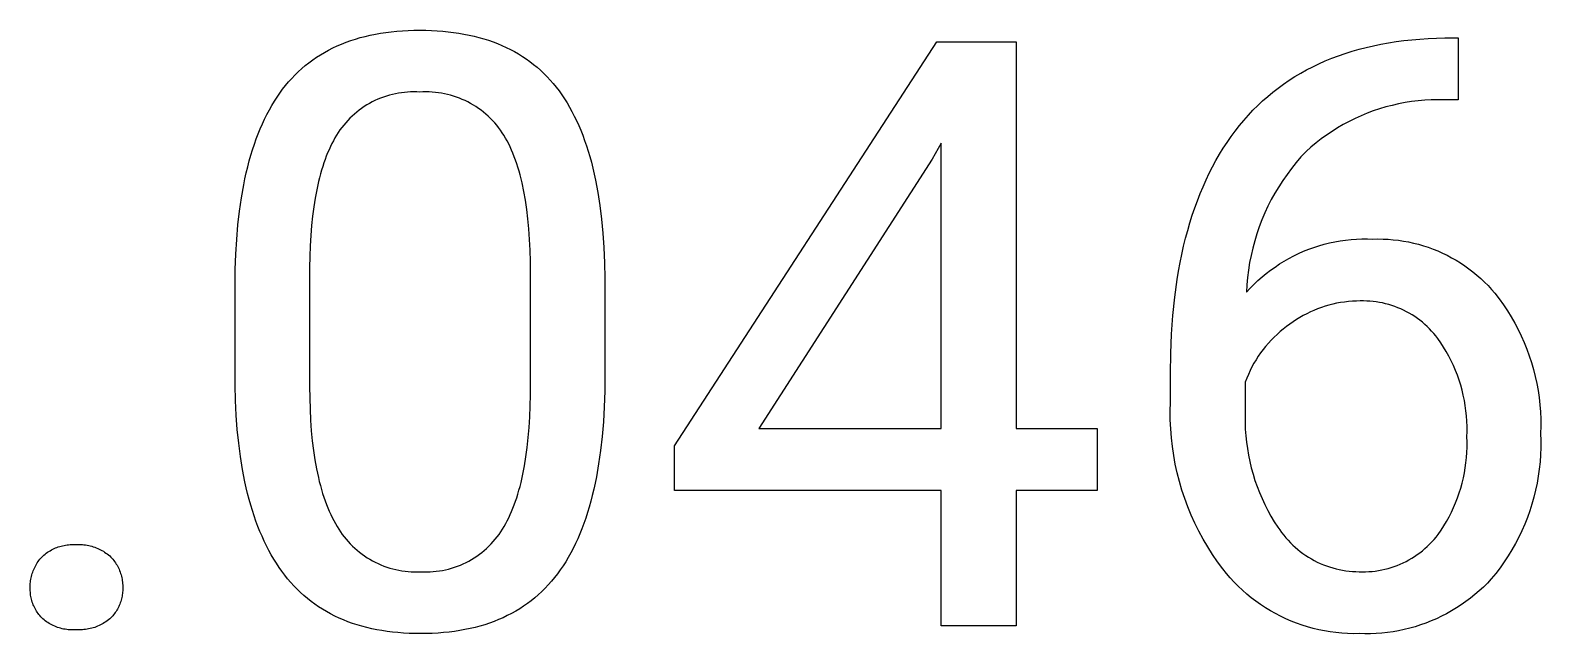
# Model space of a CAD drawing. Header units: millimetres. Extents: x 0 to 5466, y 0 to 3819.
# Drawn here: x 3992 to 4077.7, y 240.4 to 274.6 of the extents above; entities that cross this region are included whole.
import ezdxf

# ---------------------------------------------------------------- set-up
doc = ezdxf.new("R2010")
doc.units = ezdxf.units.MM
doc.header["$MEASUREMENT"] = 0
doc.layers.add('Domyślny', color=7, linetype='Continuous', true_color=0x000000)

msp = doc.modelspace()

# ---------------------------------------------------------------- linework, layer by layer
at = {"layer": 'Domyślny'}
for p, q in [((4010.191, 274.06), (4010.459, 274.147)), ((4010.459, 274.147), (4010.732, 274.228)), ((4010.732, 274.228), (4011.011, 274.301)), ((4011.011, 274.301), (4011.296, 274.367)), ((4011.296, 274.367), (4011.586, 274.426)), ((4011.586, 274.426), (4011.882, 274.478)), ((4011.882, 274.478), (4012.183, 274.524)), ((4012.183, 274.524), (4012.49, 274.562)), ((4012.49, 274.562), (4012.803, 274.593)), ((4012.803, 274.593), (4013.121, 274.618)), ((4013.121, 274.618), (4013.445, 274.635)), ((4013.445, 274.635), (4013.775, 274.646)), ((4013.775, 274.646), (4014.11, 274.649)), ((4014.11, 274.649), (4014.442, 274.646)), ((4014.442, 274.646), (4014.769, 274.636)), ((4014.769, 274.636), (4015.09, 274.619)), ((4015.09, 274.619), (4015.406, 274.595)), ((4015.406, 274.595), (4015.716, 274.565)), ((4015.716, 274.565), (4016.021, 274.528)), ((4016.021, 274.528), (4016.32, 274.484)), ((4016.32, 274.484), (4016.613, 274.434)), ((4016.613, 274.434), (4016.902, 274.377)), ((4016.902, 274.377), (4017.184, 274.313)), ((4017.184, 274.313), (4017.461, 274.242)), ((4017.461, 274.242), (4017.733, 274.165)), ((4017.733, 274.165), (4017.999, 274.081)), ((4017.999, 274.081), (4018.259, 273.99)), ((4069.901, 274.059), (4070.35, 274.108)), ((4070.35, 274.108), (4070.807, 274.148)), ((4070.807, 274.148), (4071.272, 274.178)), ((4071.272, 274.178), (4071.744, 274.199)), ((4071.744, 274.199), (4072.224, 274.21)), ((4072.224, 274.21), (4072.978, 274.21)), ((4072.978, 274.21), (4072.978, 270.701)), ((4008.251, 273.113), (4008.473, 273.256)), ((4008.473, 273.256), (4008.702, 273.391)), ((4008.702, 273.391), (4008.936, 273.52)), ((4008.936, 273.52), (4009.176, 273.642)), ((4009.176, 273.642), (4009.421, 273.757)), ((4009.421, 273.757), (4009.672, 273.865)), ((4009.672, 273.865), (4009.929, 273.966)), ((4009.929, 273.966), (4010.191, 274.06)), ((4018.259, 273.99), (4018.514, 273.893)), ((4018.514, 273.893), (4018.763, 273.789)), ((4018.763, 273.789), (4019.007, 273.678)), ((4019.007, 273.678), (4019.246, 273.56)), ((4019.246, 273.56), (4019.478, 273.436)), ((4019.478, 273.436), (4019.706, 273.304)), ((4019.706, 273.304), (4019.928, 273.167)), ((4028.545, 251.081), (4043.419, 273.991)), ((4043.419, 273.991), (4047.912, 273.991)), ((4047.912, 273.991), (4047.912, 252.058)), ((4066.19, 273.203), (4066.572, 273.335)), ((4066.572, 273.335), (4066.962, 273.458)), ((4066.962, 273.458), (4067.359, 273.572)), ((4067.359, 273.572), (4067.764, 273.676)), ((4067.764, 273.676), (4068.177, 273.771)), ((4068.177, 273.771), (4068.597, 273.857)), ((4068.597, 273.857), (4069.024, 273.934)), ((4069.024, 273.934), (4069.459, 274.001)), ((4069.459, 274.001), (4069.901, 274.059)), ((4007.22, 272.294), (4007.415, 272.472)), ((4007.415, 272.472), (4007.616, 272.642)), ((4007.616, 272.642), (4007.822, 272.806)), ((4007.822, 272.806), (4008.033, 272.963)), ((4008.033, 272.963), (4008.251, 273.113)), ((4019.928, 273.167), (4020.144, 273.022)), ((4020.144, 273.022), (4020.355, 272.871)), ((4020.355, 272.871), (4020.56, 272.713)), ((4020.56, 272.713), (4020.759, 272.548)), ((4020.759, 272.548), (4020.954, 272.377)), ((4020.954, 272.377), (4021.142, 272.198)), ((4064.051, 272.215), (4064.389, 272.403)), ((4064.389, 272.403), (4064.734, 272.581)), ((4064.734, 272.581), (4065.087, 272.751)), ((4065.087, 272.751), (4065.447, 272.911)), ((4065.447, 272.911), (4065.814, 273.062)), ((4065.814, 273.062), (4066.19, 273.203)), ((4006.331, 271.301), (4006.497, 271.514)), ((4006.497, 271.514), (4006.67, 271.719)), ((4006.67, 271.719), (4006.848, 271.918)), ((4006.848, 271.918), (4007.031, 272.109)), ((4007.031, 272.109), (4007.22, 272.294)), ((4021.142, 272.198), (4021.325, 272.013)), ((4021.325, 272.013), (4021.503, 271.822)), ((4021.503, 271.822), (4021.675, 271.623)), ((4021.675, 271.623), (4021.842, 271.418)), ((4062.775, 271.371), (4063.083, 271.596)), ((4063.083, 271.596), (4063.398, 271.811)), ((4063.398, 271.811), (4063.721, 272.018)), ((4063.721, 272.018), (4064.051, 272.215)), ((4005.863, 270.621), (4006.014, 270.855)), ((4006.014, 270.855), (4006.17, 271.082)), ((4006.17, 271.082), (4006.331, 271.301)), ((4011.564, 270.659), (4011.407, 270.581)), ((4011.723, 270.731), (4011.564, 270.659)), ((4011.884, 270.797), (4011.723, 270.731)), ((4012.048, 270.859), (4011.884, 270.797)), ((4012.213, 270.914), (4012.048, 270.859)), ((4012.381, 270.964), (4012.213, 270.914)), ((4012.55, 271.008), (4012.381, 270.964)), ((4012.72, 271.046), (4012.55, 271.008)), ((4012.892, 271.079), (4012.72, 271.046)), ((4013.065, 271.105), (4012.892, 271.079)), ((4013.238, 271.126), (4013.065, 271.105)), ((4013.412, 271.141), (4013.238, 271.126)), ((4013.586, 271.149), (4013.412, 271.141)), ((4013.761, 271.152), (4013.586, 271.149)), ((4013.936, 271.149), (4013.761, 271.152)), ((4014.11, 271.14), (4013.936, 271.149)), ((4014.286, 271.149), (4014.11, 271.14)), ((4014.462, 271.152), (4014.286, 271.149)), ((4014.638, 271.149), (4014.462, 271.152)), ((4014.814, 271.14), (4014.638, 271.149)), ((4014.989, 271.126), (4014.814, 271.14)), ((4015.164, 271.105), (4014.989, 271.126)), ((4015.338, 271.078), (4015.164, 271.105)), ((4015.511, 271.046), (4015.338, 271.078)), ((4015.683, 271.007), (4015.511, 271.046)), ((4015.853, 270.963), (4015.683, 271.007)), ((4016.022, 270.913), (4015.853, 270.963)), ((4016.189, 270.857), (4016.022, 270.913)), ((4016.354, 270.796), (4016.189, 270.857)), ((4016.517, 270.729), (4016.354, 270.796)), ((4016.677, 270.657), (4016.517, 270.729)), ((4016.835, 270.579), (4016.677, 270.657)), ((4021.842, 271.418), (4022.003, 271.207)), ((4022.003, 271.207), (4022.159, 270.988)), ((4022.159, 270.988), (4022.31, 270.762)), ((4022.31, 270.762), (4022.456, 270.528)), ((4061.896, 270.641), (4062.181, 270.893)), ((4062.181, 270.893), (4062.474, 271.137)), ((4062.474, 271.137), (4062.775, 271.371)), ((4071.083, 270.678), (4070.711, 270.645)), ((4071.456, 270.698), (4071.083, 270.678)), ((4071.83, 270.706), (4071.456, 270.698)), ((4072.203, 270.701), (4071.83, 270.706)), ((4072.978, 270.701), (4072.203, 270.701)), ((4005.309, 269.611), (4005.44, 269.874)), ((4005.44, 269.874), (4005.576, 270.131)), ((4005.576, 270.131), (4005.717, 270.379)), ((4005.717, 270.379), (4005.863, 270.621)), ((4010.398, 269.896), (4010.268, 269.779)), ((4010.532, 270.008), (4010.398, 269.896)), ((4010.669, 270.116), (4010.532, 270.008)), ((4010.81, 270.219), (4010.669, 270.116)), ((4010.955, 270.317), (4010.81, 270.219)), ((4011.103, 270.41), (4010.955, 270.317)), ((4011.253, 270.498), (4011.103, 270.41)), ((4011.407, 270.581), (4011.253, 270.498)), ((4016.99, 270.496), (4016.835, 270.579)), ((4017.143, 270.407), (4016.99, 270.496)), ((4017.292, 270.314), (4017.143, 270.407)), ((4017.438, 270.216), (4017.292, 270.314)), ((4017.58, 270.112), (4017.438, 270.216)), ((4017.719, 270.004), (4017.58, 270.112)), ((4017.854, 269.891), (4017.719, 270.004)), ((4017.985, 269.774), (4017.854, 269.891)), ((4022.456, 270.528), (4022.597, 270.288)), ((4022.597, 270.288), (4022.734, 270.04)), ((4022.734, 270.04), (4022.866, 269.784)), ((4060.828, 269.537), (4061.084, 269.827)), ((4061.084, 269.827), (4061.347, 270.107)), ((4061.347, 270.107), (4061.618, 270.378)), ((4061.618, 270.378), (4061.896, 270.641)), ((4067.472, 269.796), (4067.132, 269.642)), ((4067.817, 269.938), (4067.472, 269.796)), ((4068.167, 270.069), (4067.817, 269.938)), ((4068.521, 270.188), (4068.167, 270.069)), ((4068.879, 270.295), (4068.521, 270.188)), ((4069.241, 270.389), (4068.879, 270.295)), ((4069.605, 270.472), (4069.241, 270.389)), ((4069.972, 270.542), (4069.605, 270.472)), ((4070.341, 270.6), (4069.972, 270.542)), ((4070.711, 270.645), (4070.341, 270.6)), ((4004.945, 268.776), (4005.062, 269.062)), ((4005.062, 269.062), (4005.183, 269.34)), ((4005.183, 269.34), (4005.309, 269.611)), ((4009.58, 268.992), (4009.481, 268.847)), ((4009.683, 269.132), (4009.58, 268.992)), ((4009.791, 269.27), (4009.683, 269.132)), ((4009.904, 269.403), (4009.791, 269.27)), ((4010.021, 269.533), (4009.904, 269.403)), ((4010.142, 269.658), (4010.021, 269.533)), ((4010.268, 269.779), (4010.142, 269.658)), ((4018.113, 269.652), (4017.985, 269.774)), ((4018.236, 269.526), (4018.113, 269.652)), ((4018.354, 269.396), (4018.236, 269.526)), ((4018.468, 269.262), (4018.354, 269.396)), ((4018.578, 269.124), (4018.468, 269.262)), ((4018.683, 268.983), (4018.578, 269.124)), ((4018.782, 268.838), (4018.683, 268.983)), ((4022.866, 269.784), (4022.993, 269.522)), ((4022.993, 269.522), (4023.115, 269.252)), ((4023.115, 269.252), (4023.233, 268.975)), ((4023.233, 268.975), (4023.345, 268.69)), ((4060.339, 268.93), (4060.58, 269.238)), ((4060.58, 269.238), (4060.828, 269.537)), ((4066.145, 269.113), (4065.828, 268.915)), ((4066.468, 269.3), (4066.145, 269.113)), ((4066.797, 269.477), (4066.468, 269.3)), ((4067.132, 269.642), (4066.797, 269.477)), ((4004.626, 267.875), (4004.728, 268.183)), ((4004.728, 268.183), (4004.834, 268.483)), ((4004.834, 268.483), (4004.945, 268.776)), ((4009.122, 268.219), (4009.039, 268.049)), ((4009.208, 268.384), (4009.122, 268.219)), ((4009.296, 268.545), (4009.208, 268.384)), ((4009.388, 268.7), (4009.296, 268.545)), ((4009.481, 268.847), (4009.388, 268.7)), ((4018.877, 268.689), (4018.782, 268.838)), ((4018.97, 268.533), (4018.877, 268.689)), ((4019.059, 268.372), (4018.97, 268.533)), ((4019.146, 268.204), (4019.059, 268.372)), ((4019.23, 268.031), (4019.146, 268.204)), ((4023.345, 268.69), (4023.453, 268.398)), ((4023.453, 268.398), (4023.556, 268.099)), ((4023.556, 268.099), (4023.654, 267.793)), ((4043.669, 268.237), (4043.165, 267.332)), ((4043.669, 252.058), (4043.669, 268.237)), ((4059.663, 267.955), (4059.881, 268.288)), ((4059.881, 268.288), (4060.106, 268.613)), ((4060.106, 268.613), (4060.339, 268.93)), ((4064.921, 268.258), (4064.634, 268.019)), ((4065.216, 268.487), (4064.921, 268.258)), ((4065.518, 268.706), (4065.216, 268.487)), ((4065.828, 268.915), (4065.518, 268.706)), ((4004.352, 266.907), (4004.438, 267.237)), ((4004.438, 267.237), (4004.53, 267.56)), ((4004.53, 267.56), (4004.626, 267.875)), ((4008.736, 267.316), (4008.667, 267.12)), ((4008.807, 267.507), (4008.736, 267.316)), ((4008.882, 267.693), (4008.807, 267.507)), ((4008.959, 267.873), (4008.882, 267.693)), ((4009.039, 268.049), (4008.959, 267.873)), ((4019.311, 267.853), (4019.23, 268.031)), ((4019.389, 267.668), (4019.311, 267.853)), ((4019.464, 267.478), (4019.389, 267.668)), ((4019.536, 267.283), (4019.464, 267.478)), ((4019.605, 267.081), (4019.536, 267.283)), ((4023.654, 267.793), (4023.747, 267.479)), ((4023.747, 267.479), (4023.836, 267.158)), ((4043.165, 267.332), (4033.336, 252.058)), ((4059.056, 266.904), (4059.25, 267.263)), ((4059.25, 267.263), (4059.453, 267.613)), ((4059.453, 267.613), (4059.663, 267.955)), ((4064.069, 267.461), (4063.793, 267.142)), ((4064.355, 267.771), (4064.069, 267.461)), ((4064.634, 268.019), (4064.355, 267.771)), ((4004.193, 266.225), (4004.27, 266.57)), ((4004.27, 266.57), (4004.352, 266.907)), ((4008.477, 266.501), (4008.42, 266.285)), ((4008.538, 266.713), (4008.477, 266.501)), ((4008.601, 266.919), (4008.538, 266.713)), ((4008.667, 267.12), (4008.601, 266.919)), ((4019.671, 266.874), (4019.605, 267.081)), ((4019.734, 266.661), (4019.671, 266.874)), ((4019.794, 266.443), (4019.734, 266.661)), ((4019.851, 266.219), (4019.794, 266.443)), ((4023.836, 267.158), (4023.919, 266.83)), ((4023.919, 266.83), (4023.998, 266.494)), ((4023.998, 266.494), (4024.072, 266.151)), ((4058.689, 266.161), (4058.868, 266.537)), ((4058.868, 266.537), (4059.056, 266.904)), ((4063.277, 266.475), (4063.036, 266.129)), ((4063.529, 266.813), (4063.277, 266.475)), ((4063.793, 267.142), (4063.529, 266.813)), ((4003.993, 265.147), (4004.122, 265.873)), ((4004.122, 265.873), (4004.193, 266.225)), ((4008.264, 265.605), (4008.174, 265.126)), ((4008.365, 266.063), (4008.264, 265.605)), ((4008.42, 266.285), (4008.365, 266.063)), ((4019.906, 265.989), (4019.851, 266.219)), ((4020.006, 265.512), (4019.906, 265.989)), ((4020.094, 265.013), (4020.006, 265.512)), ((4024.072, 266.151), (4024.206, 265.444)), ((4058.353, 265.384), (4058.517, 265.777)), ((4058.517, 265.777), (4058.689, 266.161)), ((4062.807, 265.775), (4062.591, 265.413)), ((4063.036, 266.129), (4062.807, 265.775)), ((4003.884, 264.391), (4003.993, 265.147)), ((4008.174, 265.126), (4008.095, 264.627)), ((4020.17, 264.491), (4020.094, 265.013)), ((4024.206, 265.444), (4024.321, 264.707)), ((4024.321, 264.707), (4024.416, 263.941)), ((4058.047, 264.574), (4058.196, 264.983)), ((4058.196, 264.983), (4058.353, 265.384)), ((4062.196, 264.668), (4062.019, 264.285)), ((4062.387, 265.044), (4062.196, 264.668)), ((4062.591, 265.413), (4062.387, 265.044)), ((4003.795, 263.606), (4003.884, 264.391)), ((4008.028, 264.107), (4007.971, 263.567)), ((4008.095, 264.627), (4008.028, 264.107)), ((4020.235, 263.947), (4020.17, 264.491)), ((4020.288, 263.379), (4020.235, 263.947)), ((4024.416, 263.941), (4024.492, 263.145)), ((4057.772, 263.729), (4057.906, 264.156)), ((4057.906, 264.156), (4058.047, 264.574)), ((4061.854, 263.897), (4061.704, 263.503)), ((4062.019, 264.285), (4061.854, 263.897)), ((4003.726, 262.791), (4003.795, 263.606)), ((4007.926, 263.006), (4007.893, 262.425)), ((4007.971, 263.567), (4007.926, 263.006)), ((4020.329, 262.789), (4020.288, 263.379)), ((4024.492, 263.145), (4024.548, 262.321)), ((4057.528, 262.851), (4057.646, 263.294)), ((4057.646, 263.294), (4057.772, 263.729)), ((4061.566, 263.104), (4061.443, 262.701)), ((4061.704, 263.503), (4061.566, 263.104)), ((4003.677, 261.947), (4003.726, 262.791)), ((4007.893, 262.425), (4007.87, 261.823)), ((4020.358, 262.176), (4020.329, 262.789)), ((4020.376, 261.541), (4020.358, 262.176)), ((4024.548, 262.321), (4024.586, 261.467)), ((4057.314, 261.939), (4057.417, 262.399)), ((4057.417, 262.399), (4057.528, 262.851)), ((4061.334, 262.293), (4061.239, 261.883)), ((4061.443, 262.701), (4061.334, 262.293)), ((4063.936, 261.987), (4064.219, 262.111)), ((4064.219, 262.111), (4064.506, 262.226)), ((4064.506, 262.226), (4064.796, 262.331)), ((4064.796, 262.331), (4065.09, 262.426)), ((4065.09, 262.426), (4065.387, 262.511)), ((4065.387, 262.511), (4065.687, 262.586)), ((4065.687, 262.586), (4065.99, 262.65)), ((4065.99, 262.65), (4066.294, 262.704)), ((4066.294, 262.704), (4066.6, 262.747)), ((4066.6, 262.747), (4066.907, 262.78)), ((4066.907, 262.78), (4067.215, 262.802)), ((4067.215, 262.802), (4067.524, 262.814)), ((4067.524, 262.814), (4067.833, 262.815)), ((4067.833, 262.815), (4068.142, 262.805)), ((4068.142, 262.805), (4068.432, 262.811)), ((4068.432, 262.811), (4068.723, 262.808)), ((4068.723, 262.808), (4069.013, 262.794)), ((4069.013, 262.794), (4069.302, 262.771)), ((4069.302, 262.771), (4069.591, 262.738)), ((4069.591, 262.738), (4069.878, 262.696)), ((4069.878, 262.696), (4070.164, 262.643)), ((4070.164, 262.643), (4070.448, 262.581)), ((4070.448, 262.581), (4070.729, 262.51)), ((4070.729, 262.51), (4071.008, 262.429)), ((4071.008, 262.429), (4071.284, 262.338)), ((4071.284, 262.338), (4071.557, 262.239)), ((4071.557, 262.239), (4071.826, 262.13)), ((4071.826, 262.13), (4072.092, 262.012)), ((4003.647, 261.073), (4003.677, 261.947)), ((4007.87, 261.823), (4007.859, 261.201)), ((4020.382, 260.882), (4020.376, 261.541)), ((4024.586, 261.467), (4024.604, 260.584)), ((4057.13, 260.992), (4057.218, 261.47)), ((4057.218, 261.47), (4057.314, 261.939)), ((4061.158, 261.469), (4061.092, 261.052)), ((4061.239, 261.883), (4061.158, 261.469)), ((4062.596, 261.222), (4062.853, 261.393)), ((4062.853, 261.393), (4063.116, 261.556)), ((4063.116, 261.556), (4063.384, 261.709)), ((4063.384, 261.709), (4063.658, 261.852)), ((4063.658, 261.852), (4063.936, 261.987)), ((4072.092, 262.012), (4072.353, 261.885)), ((4072.353, 261.885), (4072.61, 261.749)), ((4072.61, 261.749), (4072.862, 261.605)), ((4072.862, 261.605), (4073.109, 261.453)), ((4073.109, 261.453), (4073.351, 261.292)), ((4073.351, 261.292), (4073.587, 261.123)), ((4003.637, 260.17), (4003.647, 261.073)), ((4007.859, 261.201), (4007.859, 254.453)), ((4020.382, 253.973), (4020.382, 260.882)), ((4024.604, 260.584), (4024.604, 255.094)), ((4056.912, 259.51), (4057.05, 260.507)), ((4057.05, 260.507), (4057.13, 260.992)), ((4061.04, 260.634), (4061.002, 260.214)), ((4061.092, 261.052), (4061.04, 260.634)), ((4061.405, 260.24), (4061.63, 260.453)), ((4061.63, 260.453), (4061.861, 260.657)), ((4061.861, 260.657), (4062.099, 260.854)), ((4062.099, 260.854), (4062.344, 261.042)), ((4062.344, 261.042), (4062.596, 261.222)), ((4073.587, 261.123), (4073.818, 260.946)), ((4073.818, 260.946), (4074.042, 260.761)), ((4074.042, 260.761), (4074.26, 260.569)), ((4074.26, 260.569), (4074.471, 260.37)), ((4074.471, 260.37), (4074.676, 260.164)), ((4003.637, 254.522), (4003.637, 260.17)), ((4061.002, 260.214), (4060.979, 259.793)), ((4060.979, 259.793), (4061.188, 260.02)), ((4061.188, 260.02), (4061.405, 260.24)), ((4074.676, 260.164), (4074.873, 259.951)), ((4074.873, 259.951), (4075.063, 259.731)), ((4075.063, 259.731), (4075.311, 259.409)), ((4056.805, 258.479), (4056.912, 259.51)), ((4064.6, 258.672), (4064.398, 258.574)), ((4064.805, 258.764), (4064.6, 258.672)), ((4065.014, 258.848), (4064.805, 258.764)), ((4065.225, 258.925), (4065.014, 258.848)), ((4065.439, 258.996), (4065.225, 258.925)), ((4065.655, 259.059), (4065.439, 258.996)), ((4065.872, 259.114), (4065.655, 259.059)), ((4066.092, 259.163), (4065.872, 259.114)), ((4066.313, 259.203), (4066.092, 259.163)), ((4066.536, 259.237), (4066.313, 259.203)), ((4066.759, 259.263), (4066.536, 259.237)), ((4066.983, 259.281), (4066.759, 259.263)), ((4067.208, 259.292), (4066.983, 259.281)), ((4067.432, 259.296), (4067.208, 259.292)), ((4067.614, 259.298), (4067.432, 259.296)), ((4067.795, 259.294), (4067.614, 259.298)), ((4067.976, 259.283), (4067.795, 259.294)), ((4068.156, 259.267), (4067.976, 259.283)), ((4068.336, 259.244), (4068.156, 259.267)), ((4068.514, 259.216), (4068.336, 259.244)), ((4068.692, 259.181), (4068.514, 259.216)), ((4068.869, 259.14), (4068.692, 259.181)), ((4069.044, 259.093), (4068.869, 259.14)), ((4069.217, 259.04), (4069.044, 259.093)), ((4069.388, 258.981), (4069.217, 259.04)), ((4069.557, 258.916), (4069.388, 258.981)), ((4069.724, 258.846), (4069.557, 258.916)), ((4069.888, 258.77), (4069.724, 258.846)), ((4070.05, 258.688), (4069.888, 258.77)), ((4070.209, 258.601), (4070.05, 258.688)), ((4075.311, 259.409), (4075.548, 259.079)), ((4075.548, 259.079), (4075.773, 258.741)), ((4075.773, 258.741), (4075.987, 258.395)), ((4056.729, 257.414), (4056.805, 258.479)), ((4063.251, 257.848), (4063.066, 257.705)), ((4063.442, 257.985), (4063.251, 257.848)), ((4063.625, 258.115), (4063.442, 257.985)), ((4063.812, 258.24), (4063.625, 258.115)), ((4064.003, 258.358), (4063.812, 258.24)), ((4064.199, 258.469), (4064.003, 258.358)), ((4064.398, 258.574), (4064.199, 258.469)), ((4070.364, 258.508), (4070.209, 258.601)), ((4070.517, 258.41), (4070.364, 258.508)), ((4070.666, 258.307), (4070.517, 258.41)), ((4070.811, 258.199), (4070.666, 258.307)), ((4070.953, 258.086), (4070.811, 258.199)), ((4071.09, 257.968), (4070.953, 258.086)), ((4071.224, 257.846), (4071.09, 257.968)), ((4071.353, 257.719), (4071.224, 257.846)), ((4075.987, 258.395), (4076.189, 258.043)), ((4076.189, 258.043), (4076.379, 257.683)), ((4056.683, 256.316), (4056.729, 257.414)), ((4062.377, 257.073), (4062.219, 256.9)), ((4062.541, 257.24), (4062.377, 257.073)), ((4062.711, 257.401), (4062.541, 257.24)), ((4062.886, 257.556), (4062.711, 257.401)), ((4063.066, 257.705), (4062.886, 257.556)), ((4071.478, 257.588), (4071.353, 257.719)), ((4071.598, 257.452), (4071.478, 257.588)), ((4071.714, 257.313), (4071.598, 257.452)), ((4071.824, 257.169), (4071.714, 257.313)), ((4071.993, 256.926), (4071.824, 257.169)), ((4076.379, 257.683), (4076.556, 257.318)), ((4076.556, 257.318), (4076.721, 256.946)), ((4076.721, 256.946), (4076.873, 256.57)), ((4056.668, 255.183), (4056.683, 256.316)), ((4061.648, 256.159), (4061.521, 255.962)), ((4061.781, 256.352), (4061.648, 256.159)), ((4061.92, 256.539), (4061.781, 256.352)), ((4062.066, 256.722), (4061.92, 256.539)), ((4062.219, 256.9), (4062.066, 256.722)), ((4072.154, 256.677), (4071.993, 256.926)), ((4072.306, 256.423), (4072.154, 256.677)), ((4072.45, 256.164), (4072.306, 256.423)), ((4072.585, 255.9), (4072.45, 256.164)), ((4076.873, 256.57), (4077.012, 256.188)), ((4077.012, 256.188), (4077.138, 255.801)), ((4061.183, 255.347), (4061.085, 255.134)), ((4061.289, 255.556), (4061.183, 255.347)), ((4061.402, 255.761), (4061.289, 255.556)), ((4061.521, 255.962), (4061.402, 255.761)), ((4072.711, 255.632), (4072.585, 255.9)), ((4072.828, 255.36), (4072.711, 255.632)), ((4072.936, 255.084), (4072.828, 255.36)), ((4077.138, 255.801), (4077.251, 255.411)), ((4077.251, 255.411), (4077.35, 255.017)), ((4003.658, 253.658), (4003.637, 254.522)), ((4007.859, 254.453), (4007.865, 253.792)), ((4024.604, 255.094), (4024.594, 254.18)), ((4056.668, 253.559), (4056.668, 255.183)), ((4060.994, 254.919), (4060.911, 254.7)), ((4060.911, 254.7), (4060.911, 253.137)), ((4061.085, 255.134), (4060.994, 254.919)), ((4073.034, 254.805), (4072.936, 255.084)), ((4073.123, 254.522), (4073.034, 254.805)), ((4073.203, 254.237), (4073.123, 254.522)), ((4077.35, 255.017), (4077.436, 254.62)), ((4077.436, 254.62), (4077.508, 254.22)), ((4003.699, 252.821), (4003.658, 253.658)), ((4007.865, 253.792), (4007.884, 253.152)), ((4020.368, 253.334), (4020.382, 253.973)), ((4024.594, 254.18), (4024.564, 253.295)), ((4056.655, 253.053), (4056.668, 253.559)), ((4073.273, 253.949), (4073.203, 254.237)), ((4073.333, 253.659), (4073.273, 253.949)), ((4073.383, 253.367), (4073.333, 253.659)), ((4077.508, 254.22), (4077.567, 253.818)), ((4077.567, 253.818), (4077.611, 253.414)), ((4003.758, 252.011), (4003.699, 252.821)), ((4007.884, 253.152), (4007.914, 252.535)), ((4020.305, 252.122), (4020.342, 252.717)), ((4020.342, 252.717), (4020.368, 253.334)), ((4024.564, 253.295), (4024.515, 252.441)), ((4056.659, 252.548), (4056.655, 253.053)), ((4060.911, 253.137), (4060.899, 252.767)), ((4060.899, 252.767), (4060.9, 252.397)), ((4073.424, 253.074), (4073.383, 253.367)), ((4073.454, 252.779), (4073.424, 253.074)), ((4073.475, 252.483), (4073.454, 252.779)), ((4077.611, 253.414), (4077.642, 253.009)), ((4077.642, 253.009), (4077.659, 252.603)), ((4003.837, 251.229), (4003.758, 252.011)), ((4007.914, 252.535), (4007.957, 251.939)), ((4007.957, 251.939), (4008.012, 251.365)), ((4020.257, 251.548), (4020.305, 252.122)), ((4024.515, 252.441), (4024.446, 251.616)), ((4033.336, 252.058), (4043.669, 252.058)), ((4047.912, 252.058), (4052.521, 252.058)), ((4052.521, 252.058), (4052.521, 248.548)), ((4056.682, 252.043), (4056.659, 252.548)), ((4056.721, 251.539), (4056.682, 252.043)), ((4060.9, 252.397), (4060.913, 252.027)), ((4060.913, 252.027), (4060.938, 251.657)), ((4073.486, 252.187), (4073.475, 252.483)), ((4073.478, 251.595), (4073.487, 251.891)), ((4073.487, 251.891), (4073.486, 252.187)), ((4077.663, 252.197), (4077.652, 251.79)), ((4077.659, 252.603), (4077.663, 252.197)), ((4003.935, 250.474), (4003.837, 251.229)), ((4008.012, 251.365), (4008.079, 250.814)), ((4020.127, 250.466), (4020.198, 250.996)), ((4020.198, 250.996), (4020.257, 251.548)), ((4024.446, 251.616), (4024.357, 250.821)), ((4028.545, 248.548), (4028.545, 251.081)), ((4056.778, 251.037), (4056.721, 251.539)), ((4056.853, 250.537), (4056.778, 251.037)), ((4060.938, 251.657), (4060.976, 251.289)), ((4060.976, 251.289), (4061.027, 250.922)), ((4073.475, 250.713), (4073.486, 251.007)), ((4073.487, 251.301), (4073.478, 251.595)), ((4073.486, 251.007), (4073.487, 251.301)), ((4077.665, 250.979), (4077.651, 250.573)), ((4077.652, 251.79), (4077.665, 251.385)), ((4077.665, 251.385), (4077.665, 250.979)), ((4004.053, 249.746), (4003.935, 250.474)), ((4008.079, 250.814), (4008.158, 250.284)), ((4008.158, 250.284), (4008.25, 249.777)), ((4020.045, 249.957), (4020.127, 250.466)), ((4024.357, 250.821), (4024.248, 250.056)), ((4056.944, 250.04), (4056.853, 250.537)), ((4061.027, 250.922), (4061.089, 250.557)), ((4061.089, 250.557), (4061.164, 250.194)), ((4061.164, 250.194), (4061.251, 249.834)), ((4073.385, 249.836), (4073.425, 250.127)), ((4073.425, 250.127), (4073.455, 250.42)), ((4073.455, 250.42), (4073.475, 250.713)), ((4077.622, 250.169), (4077.58, 249.765)), ((4077.651, 250.573), (4077.622, 250.169)), ((4004.189, 249.045), (4004.053, 249.746)), ((4008.25, 249.777), (4008.354, 249.291)), ((4008.354, 249.291), (4008.41, 249.056)), ((4019.847, 249.005), (4019.951, 249.47)), ((4019.951, 249.47), (4020.045, 249.957)), ((4024.119, 249.321), (4024.047, 248.965)), ((4024.248, 250.056), (4024.119, 249.321)), ((4057.053, 249.546), (4056.944, 250.04)), ((4057.179, 249.056), (4057.053, 249.546)), ((4061.251, 249.834), (4061.35, 249.477)), ((4061.35, 249.477), (4061.46, 249.124)), ((4073.207, 248.972), (4073.276, 249.258)), ((4073.276, 249.258), (4073.335, 249.546)), ((4073.335, 249.546), (4073.385, 249.836)), ((4077.524, 249.363), (4077.455, 248.963)), ((4077.58, 249.765), (4077.524, 249.363)), ((4004.265, 248.705), (4004.189, 249.045)), ((4004.345, 248.372), (4004.265, 248.705)), ((4008.41, 249.056), (4008.47, 248.827)), ((4008.47, 248.827), (4008.532, 248.604)), ((4008.532, 248.604), (4008.598, 248.386)), ((4008.598, 248.386), (4008.666, 248.173)), ((4019.668, 248.348), (4019.731, 248.562)), ((4019.731, 248.562), (4019.79, 248.781)), ((4019.79, 248.781), (4019.847, 249.005)), ((4023.971, 248.616), (4023.889, 248.274)), ((4024.047, 248.965), (4023.971, 248.616)), ((4043.669, 248.548), (4028.545, 248.548)), ((4043.669, 240.872), (4043.669, 248.548)), ((4052.521, 248.548), (4047.912, 248.548)), ((4047.912, 248.548), (4047.912, 240.872)), ((4057.322, 248.571), (4057.179, 249.056)), ((4057.481, 248.092), (4057.322, 248.571)), ((4061.46, 249.124), (4061.583, 248.774)), ((4061.583, 248.774), (4061.717, 248.429)), ((4061.717, 248.429), (4061.863, 248.089)), ((4072.943, 248.13), (4073.041, 248.408)), ((4073.041, 248.408), (4073.128, 248.689)), ((4073.128, 248.689), (4073.207, 248.972)), ((4077.372, 248.566), (4077.275, 248.172)), ((4077.455, 248.963), (4077.372, 248.566)), ((4004.43, 248.045), (4004.345, 248.372)), ((4004.52, 247.726), (4004.43, 248.045)), ((4004.615, 247.413), (4004.52, 247.726)), ((4008.666, 248.173), (4008.738, 247.966)), ((4008.738, 247.966), (4008.813, 247.764)), ((4008.813, 247.764), (4008.891, 247.568)), ((4008.891, 247.568), (4008.972, 247.378)), ((4019.315, 247.362), (4019.391, 247.549)), ((4019.391, 247.549), (4019.465, 247.74)), ((4019.465, 247.74), (4019.535, 247.938)), ((4019.535, 247.938), (4019.603, 248.14)), ((4019.603, 248.14), (4019.668, 248.348)), ((4023.711, 247.613), (4023.615, 247.294)), ((4023.803, 247.94), (4023.711, 247.613)), ((4023.889, 248.274), (4023.803, 247.94)), ((4057.658, 247.618), (4057.481, 248.092)), ((4057.85, 247.15), (4057.658, 247.618)), ((4061.863, 248.089), (4062.02, 247.753)), ((4062.02, 247.753), (4062.188, 247.423)), ((4072.597, 247.319), (4072.722, 247.586)), ((4072.722, 247.586), (4072.837, 247.856)), ((4072.837, 247.856), (4072.943, 248.13)), ((4077.165, 247.782), (4077.041, 247.395)), ((4077.275, 248.172), (4077.165, 247.782)), ((4004.715, 247.107), (4004.615, 247.413)), ((4004.819, 246.808), (4004.715, 247.107)), ((4004.928, 246.515), (4004.819, 246.808)), ((4008.972, 247.378), (4009.056, 247.193)), ((4009.056, 247.193), (4009.143, 247.013)), ((4009.143, 247.013), (4009.233, 246.839)), ((4009.233, 246.839), (4009.326, 246.671)), ((4009.326, 246.671), (4009.422, 246.507)), ((4018.89, 246.512), (4018.981, 246.671)), ((4018.981, 246.671), (4019.068, 246.836)), ((4019.068, 246.836), (4019.153, 247.006)), ((4019.153, 247.006), (4019.235, 247.181)), ((4019.235, 247.181), (4019.315, 247.362)), ((4023.407, 246.679), (4023.296, 246.382)), ((4023.513, 246.983), (4023.407, 246.679)), ((4023.615, 247.294), (4023.513, 246.983)), ((4058.059, 246.69), (4057.85, 247.15)), ((4058.283, 246.237), (4058.059, 246.69)), ((4062.188, 247.423), (4062.367, 247.099)), ((4062.367, 247.099), (4062.557, 246.781)), ((4062.557, 246.781), (4062.758, 246.47)), ((4072.172, 246.547), (4072.322, 246.799)), ((4072.322, 246.799), (4072.464, 247.057)), ((4072.464, 247.057), (4072.597, 247.319)), ((4076.905, 247.013), (4076.755, 246.636)), ((4077.041, 247.395), (4076.905, 247.013)), ((4005.042, 246.23), (4004.928, 246.515)), ((4005.161, 245.951), (4005.042, 246.23)), ((4005.284, 245.679), (4005.161, 245.951)), ((4009.422, 246.507), (4009.513, 246.356)), ((4009.513, 246.356), (4009.61, 246.208)), ((4009.61, 246.208), (4009.712, 246.063)), ((4009.712, 246.063), (4009.818, 245.922)), ((4009.818, 245.922), (4009.93, 245.784)), ((4018.384, 245.783), (4018.495, 245.921)), ((4018.495, 245.921), (4018.6, 246.063)), ((4018.6, 246.063), (4018.701, 246.209)), ((4018.701, 246.209), (4018.797, 246.358)), ((4018.797, 246.358), (4018.89, 246.512)), ((4023.058, 245.811), (4022.932, 245.536)), ((4023.179, 246.092), (4023.058, 245.811)), ((4023.296, 246.382), (4023.179, 246.092)), ((4058.523, 245.792), (4058.283, 246.237)), ((4062.758, 246.47), (4062.863, 246.313)), ((4062.863, 246.313), (4062.973, 246.16)), ((4062.973, 246.16), (4063.089, 246.011)), ((4063.089, 246.011), (4063.21, 245.865)), ((4063.21, 245.865), (4063.335, 245.724)), ((4071.614, 245.771), (4071.733, 245.912)), ((4071.733, 245.912), (4071.847, 246.057)), ((4071.847, 246.057), (4072.013, 246.299)), ((4072.013, 246.299), (4072.172, 246.547)), ((4076.418, 245.898), (4076.231, 245.538)), ((4076.593, 246.264), (4076.418, 245.898)), ((4076.755, 246.636), (4076.593, 246.264)), ((3992.862, 244.944), (3992.93, 244.995)), ((3992.93, 244.995), (3992.999, 245.045)), ((3992.999, 245.045), (3993.071, 245.092)), ((3993.071, 245.092), (3993.144, 245.136)), ((3993.144, 245.136), (3993.218, 245.178)), ((3993.218, 245.178), (3993.294, 245.218)), ((3993.294, 245.218), (3993.371, 245.255)), ((3993.371, 245.255), (3993.449, 245.289)), ((3993.449, 245.289), (3993.528, 245.321)), ((3993.528, 245.321), (3993.609, 245.35)), ((3993.609, 245.35), (3993.69, 245.376)), ((3993.69, 245.376), (3993.772, 245.399)), ((3993.772, 245.399), (3993.855, 245.42)), ((3993.855, 245.42), (3993.938, 245.438)), ((3993.938, 245.438), (3994.022, 245.453)), ((3994.022, 245.453), (3994.107, 245.465)), ((3994.107, 245.465), (3994.192, 245.474)), ((3994.192, 245.474), (3994.277, 245.481)), ((3994.277, 245.481), (3994.362, 245.484)), ((3994.362, 245.484), (3994.448, 245.485)), ((3994.448, 245.485), (3994.533, 245.483)), ((3994.533, 245.483), (3994.619, 245.478)), ((3994.619, 245.478), (3994.708, 245.483)), ((3994.708, 245.483), (3994.798, 245.484)), ((3994.798, 245.484), (3994.888, 245.483)), ((3994.888, 245.483), (3994.977, 245.479)), ((3994.977, 245.479), (3995.067, 245.471)), ((3995.067, 245.471), (3995.156, 245.461)), ((3995.156, 245.461), (3995.245, 245.447)), ((3995.245, 245.447), (3995.333, 245.43)), ((3995.333, 245.43), (3995.421, 245.41)), ((3995.421, 245.41), (3995.507, 245.388)), ((3995.507, 245.388), (3995.593, 245.362)), ((3995.593, 245.362), (3995.678, 245.333)), ((3995.678, 245.333), (3995.762, 245.302)), ((3995.762, 245.302), (3995.845, 245.267)), ((3995.845, 245.267), (3995.927, 245.23)), ((3995.927, 245.23), (3996.007, 245.19)), ((3996.007, 245.19), (3996.086, 245.147)), ((3996.086, 245.147), (3996.164, 245.102)), ((3996.164, 245.102), (3996.239, 245.053)), ((3996.239, 245.053), (3996.313, 245.003)), ((3996.313, 245.003), (3996.386, 244.949)), ((4005.413, 245.414), (4005.284, 245.679)), ((4005.546, 245.156), (4005.413, 245.414)), ((4005.684, 244.904), (4005.546, 245.156)), ((4009.93, 245.784), (4010.046, 245.651)), ((4010.046, 245.651), (4010.166, 245.521)), ((4010.166, 245.521), (4010.291, 245.396)), ((4010.291, 245.396), (4010.42, 245.275)), ((4010.42, 245.275), (4010.553, 245.158)), ((4010.553, 245.158), (4010.69, 245.047)), ((4010.69, 245.047), (4010.831, 244.939)), ((4017.485, 244.932), (4017.626, 245.04)), ((4017.626, 245.04), (4017.763, 245.152)), ((4017.763, 245.152), (4017.896, 245.269)), ((4017.896, 245.269), (4018.024, 245.391)), ((4018.024, 245.391), (4018.149, 245.518)), ((4018.149, 245.518), (4018.269, 245.648)), ((4018.269, 245.648), (4018.384, 245.783)), ((4022.665, 245.01), (4022.524, 244.758)), ((4022.801, 245.269), (4022.665, 245.01)), ((4022.932, 245.536), (4022.801, 245.269)), ((4058.778, 245.356), (4058.523, 245.792)), ((4059.048, 244.928), (4058.778, 245.356)), ((4063.335, 245.724), (4063.465, 245.588)), ((4063.465, 245.588), (4063.6, 245.455)), ((4063.6, 245.455), (4063.739, 245.328)), ((4063.739, 245.328), (4063.883, 245.205)), ((4063.883, 245.205), (4064.031, 245.088)), ((4064.031, 245.088), (4064.182, 244.975)), ((4064.182, 244.975), (4064.338, 244.868)), ((4070.659, 244.911), (4070.808, 245.02)), ((4070.808, 245.02), (4070.953, 245.133)), ((4070.953, 245.133), (4071.094, 245.252)), ((4071.094, 245.252), (4071.231, 245.375)), ((4071.231, 245.375), (4071.363, 245.502)), ((4071.363, 245.502), (4071.491, 245.635)), ((4071.491, 245.635), (4071.614, 245.771)), ((4076.031, 245.184), (4075.82, 244.838)), ((4076.231, 245.538), (4076.031, 245.184)), ((3992.219, 244.077), (3992.253, 244.153)), ((3992.253, 244.153), (3992.29, 244.228)), ((3992.29, 244.228), (3992.329, 244.302)), ((3992.329, 244.302), (3992.37, 244.374)), ((3992.37, 244.374), (3992.414, 244.445)), ((3992.414, 244.445), (3992.461, 244.514)), ((3992.461, 244.514), (3992.509, 244.582)), ((3992.509, 244.582), (3992.56, 244.648)), ((3992.56, 244.648), (3992.613, 244.713)), ((3992.613, 244.713), (3992.669, 244.775)), ((3992.669, 244.775), (3992.731, 244.833)), ((3992.731, 244.833), (3992.795, 244.89)), ((3992.795, 244.89), (3992.862, 244.944)), ((3996.386, 244.949), (3996.456, 244.894)), ((3996.456, 244.894), (3996.524, 244.836)), ((3996.524, 244.836), (3996.591, 244.775)), ((3996.591, 244.775), (3996.648, 244.713)), ((3996.648, 244.713), (3996.702, 244.65)), ((3996.702, 244.65), (3996.755, 244.584)), ((3996.755, 244.584), (3996.805, 244.517)), ((3996.805, 244.517), (3996.853, 244.448)), ((3996.853, 244.448), (3996.898, 244.378)), ((3996.898, 244.378), (3996.941, 244.306)), ((3996.941, 244.306), (3996.981, 244.232)), ((3996.981, 244.232), (3997.019, 244.157)), ((3997.019, 244.157), (3997.054, 244.081)), ((4005.827, 244.659), (4005.684, 244.904)), ((4005.975, 244.422), (4005.827, 244.659)), ((4006.127, 244.191), (4005.975, 244.422)), ((4006.284, 243.966), (4006.127, 244.191)), ((4010.831, 244.939), (4010.975, 244.837)), ((4010.975, 244.837), (4011.123, 244.74)), ((4011.123, 244.74), (4011.274, 244.648)), ((4011.274, 244.648), (4011.428, 244.561)), ((4011.428, 244.561), (4011.585, 244.479)), ((4011.585, 244.479), (4011.745, 244.403)), ((4011.745, 244.403), (4011.907, 244.332)), ((4011.907, 244.332), (4012.072, 244.267)), ((4012.072, 244.267), (4012.238, 244.208)), ((4012.238, 244.208), (4012.407, 244.154)), ((4012.407, 244.154), (4012.577, 244.106)), ((4012.577, 244.106), (4012.749, 244.064)), ((4015.564, 244.056), (4015.736, 244.097)), ((4015.736, 244.097), (4015.907, 244.145)), ((4015.907, 244.145), (4016.076, 244.198)), ((4016.076, 244.198), (4016.243, 244.258)), ((4016.243, 244.258), (4016.408, 244.323)), ((4016.408, 244.323), (4016.57, 244.393)), ((4016.57, 244.393), (4016.73, 244.47)), ((4016.73, 244.47), (4016.887, 244.551)), ((4016.887, 244.551), (4017.042, 244.639)), ((4017.042, 244.639), (4017.193, 244.731)), ((4017.193, 244.731), (4017.341, 244.829)), ((4017.341, 244.829), (4017.485, 244.932)), ((4022.227, 244.276), (4022.071, 244.047)), ((4022.378, 244.513), (4022.227, 244.276)), ((4022.524, 244.758), (4022.378, 244.513)), ((4059.333, 244.511), (4059.048, 244.928)), ((4059.632, 244.103), (4059.333, 244.511)), ((4059.838, 243.847), (4059.632, 244.103)), ((4064.338, 244.868), (4064.497, 244.766)), ((4064.497, 244.766), (4064.659, 244.67)), ((4064.659, 244.67), (4064.824, 244.579)), ((4064.824, 244.579), (4064.993, 244.494)), ((4064.993, 244.494), (4065.164, 244.414)), ((4065.164, 244.414), (4065.338, 244.341)), ((4065.338, 244.341), (4065.514, 244.273)), ((4065.514, 244.273), (4065.693, 244.212)), ((4065.693, 244.212), (4065.874, 244.157)), ((4065.874, 244.157), (4066.056, 244.108)), ((4066.056, 244.108), (4066.24, 244.065)), ((4068.825, 244.084), (4069.003, 244.13)), ((4069.003, 244.13), (4069.18, 244.182)), ((4069.18, 244.182), (4069.354, 244.24)), ((4069.354, 244.24), (4069.527, 244.304)), ((4069.527, 244.304), (4069.697, 244.374)), ((4069.697, 244.374), (4069.865, 244.449)), ((4069.865, 244.449), (4070.03, 244.531)), ((4070.03, 244.531), (4070.192, 244.618)), ((4070.192, 244.618), (4070.351, 244.71)), ((4070.351, 244.71), (4070.507, 244.808)), ((4070.507, 244.808), (4070.659, 244.911)), ((4075.362, 244.168), (4075.116, 243.845)), ((4075.596, 244.499), (4075.362, 244.168)), ((4075.82, 244.838), (4075.596, 244.499)), ((3992.019, 243.187), (3992.024, 243.27)), ((3992.024, 243.27), (3992.031, 243.354)), ((3992.031, 243.354), (3992.041, 243.436)), ((3992.041, 243.436), (3992.054, 243.519)), ((3992.054, 243.519), (3992.069, 243.601)), ((3992.069, 243.601), (3992.087, 243.682)), ((3992.087, 243.682), (3992.108, 243.763)), ((3992.108, 243.763), (3992.132, 243.843)), ((3992.132, 243.843), (3992.158, 243.922)), ((3992.158, 243.922), (3992.187, 244)), ((3992.187, 244), (3992.219, 244.077)), ((3997.054, 244.081), (3997.087, 244.004)), ((3997.087, 244.004), (3997.117, 243.926)), ((3997.117, 243.926), (3997.144, 243.846)), ((3997.144, 243.846), (3997.169, 243.766)), ((3997.169, 243.766), (3997.191, 243.685)), ((3997.191, 243.685), (3997.21, 243.604)), ((3997.21, 243.604), (3997.226, 243.521)), ((3997.226, 243.521), (3997.239, 243.439)), ((3997.239, 243.439), (3997.25, 243.355)), ((3997.25, 243.355), (3997.257, 243.272)), ((3997.257, 243.272), (3997.262, 243.188)), ((4006.447, 243.749), (4006.284, 243.966)), ((4006.615, 243.538), (4006.447, 243.749)), ((4006.788, 243.335), (4006.615, 243.538)), ((4006.966, 243.138), (4006.788, 243.335)), ((4012.749, 244.064), (4012.922, 244.028)), ((4012.922, 244.028), (4013.096, 243.997)), ((4013.096, 243.997), (4013.272, 243.973)), ((4013.272, 243.973), (4013.448, 243.955)), ((4013.448, 243.955), (4013.624, 243.943)), ((4013.624, 243.943), (4013.801, 243.937)), ((4013.801, 243.937), (4013.978, 243.936)), ((4013.978, 243.936), (4014.155, 243.942)), ((4014.155, 243.942), (4014.332, 243.935)), ((4014.332, 243.935), (4014.509, 243.934)), ((4014.509, 243.934), (4014.686, 243.939)), ((4014.686, 243.939), (4014.863, 243.95)), ((4014.863, 243.95), (4015.04, 243.967)), ((4015.04, 243.967), (4015.215, 243.991)), ((4015.215, 243.991), (4015.39, 244.02)), ((4015.39, 244.02), (4015.564, 244.056)), ((4021.571, 243.401), (4021.394, 243.2)), ((4021.744, 243.609), (4021.571, 243.401)), ((4021.91, 243.825), (4021.744, 243.609)), ((4022.071, 244.047), (4021.91, 243.825)), ((4060.053, 243.598), (4059.838, 243.847)), ((4060.276, 243.356), (4060.053, 243.598)), ((4060.507, 243.122), (4060.276, 243.356)), ((4066.24, 244.065), (4066.425, 244.029)), ((4066.425, 244.029), (4066.611, 243.999)), ((4066.611, 243.999), (4066.799, 243.975)), ((4066.799, 243.975), (4066.987, 243.958)), ((4066.987, 243.958), (4067.175, 243.947)), ((4067.175, 243.947), (4067.364, 243.942)), ((4067.364, 243.942), (4067.548, 243.938)), ((4067.548, 243.938), (4067.732, 243.94)), ((4067.732, 243.94), (4067.916, 243.948)), ((4067.916, 243.948), (4068.099, 243.963)), ((4068.099, 243.963), (4068.282, 243.984)), ((4068.282, 243.984), (4068.464, 244.011)), ((4068.464, 244.011), (4068.645, 244.045)), ((4068.645, 244.045), (4068.825, 244.084)), ((4074.637, 243.297), (4074.408, 243.071)), ((4074.859, 243.531), (4074.637, 243.297)), ((4075.116, 243.845), (4074.859, 243.531)), ((3992.018, 243.104), (3992.019, 243.187)), ((3992.019, 243.02), (3992.018, 243.104)), ((3992.018, 242.94), (3992.019, 243.02)), ((3992.02, 242.859), (3992.018, 242.94)), ((3992.025, 242.778), (3992.02, 242.859)), ((3992.032, 242.698), (3992.025, 242.778)), ((3992.043, 242.618), (3992.032, 242.698)), ((3992.055, 242.538), (3992.043, 242.618)), ((3992.071, 242.459), (3992.055, 242.538)), ((3992.09, 242.381), (3992.071, 242.459)), ((3997.195, 242.404), (3997.175, 242.328)), ((3997.213, 242.479), (3997.195, 242.404)), ((3997.228, 242.556), (3997.213, 242.479)), ((3997.24, 242.633), (3997.228, 242.556)), ((3997.25, 242.71), (3997.24, 242.633)), ((3997.257, 242.787), (3997.25, 242.71)), ((3997.261, 242.865), (3997.257, 242.787)), ((3997.263, 242.943), (3997.261, 242.865)), ((3997.262, 243.188), (3997.264, 243.104)), ((3997.264, 243.104), (3997.263, 243.02)), ((3997.263, 243.02), (3997.263, 242.943)), ((4007.15, 242.948), (4006.966, 243.138)), ((4007.34, 242.766), (4007.15, 242.948)), ((4007.534, 242.59), (4007.34, 242.766)), ((4007.734, 242.42), (4007.534, 242.59)), ((4007.94, 242.258), (4007.734, 242.42)), ((4020.627, 242.466), (4020.421, 242.3)), ((4020.827, 242.639), (4020.627, 242.466)), ((4021.021, 242.819), (4020.827, 242.639)), ((4021.21, 243.006), (4021.021, 242.819)), ((4021.394, 243.2), (4021.21, 243.006)), ((4060.746, 242.897), (4060.507, 243.122)), ((4060.993, 242.679), (4060.746, 242.897)), ((4061.248, 242.471), (4060.993, 242.679)), ((4061.509, 242.271), (4061.248, 242.471)), ((4073.676, 242.441), (4073.419, 242.248)), ((4073.927, 242.643), (4073.676, 242.441)), ((4074.171, 242.853), (4073.927, 242.643)), ((4074.408, 243.071), (4074.171, 242.853)), ((3992.111, 242.303), (3992.09, 242.381)), ((3992.134, 242.226), (3992.111, 242.303)), ((3992.161, 242.149), (3992.134, 242.226)), ((3992.19, 242.074), (3992.161, 242.149)), ((3992.221, 242), (3992.19, 242.074)), ((3992.255, 241.927), (3992.221, 242)), ((3992.292, 241.855), (3992.255, 241.927)), ((3992.331, 241.784), (3992.292, 241.855)), ((3992.372, 241.715), (3992.331, 241.784)), ((3992.416, 241.647), (3992.372, 241.715)), ((3992.462, 241.581), (3992.416, 241.647)), ((3992.511, 241.516), (3992.462, 241.581)), ((3996.795, 241.567), (3996.747, 241.506)), ((3996.841, 241.63), (3996.795, 241.567)), ((3996.885, 241.694), (3996.841, 241.63)), ((3996.926, 241.76), (3996.885, 241.694)), ((3996.966, 241.827), (3996.926, 241.76)), ((3997.003, 241.895), (3996.966, 241.827)), ((3997.037, 241.965), (3997.003, 241.895)), ((3997.07, 242.036), (3997.037, 241.965)), ((3997.1, 242.108), (3997.07, 242.036)), ((3997.127, 242.18), (3997.1, 242.108)), ((3997.152, 242.254), (3997.127, 242.18)), ((3997.175, 242.328), (3997.152, 242.254)), ((4008.151, 242.103), (4007.94, 242.258)), ((4008.367, 241.955), (4008.151, 242.103)), ((4008.589, 241.813), (4008.367, 241.955)), ((4008.816, 241.679), (4008.589, 241.813)), ((4009.048, 241.551), (4008.816, 241.679)), ((4009.286, 241.43), (4009.048, 241.551)), ((4019.31, 241.576), (4019.07, 241.453)), ((4019.543, 241.707), (4019.31, 241.576)), ((4019.771, 241.845), (4019.543, 241.707)), ((4019.993, 241.989), (4019.771, 241.845)), ((4020.21, 242.141), (4019.993, 241.989)), ((4020.421, 242.3), (4020.21, 242.141)), ((4061.778, 242.081), (4061.509, 242.271)), ((4062.052, 241.9), (4061.778, 242.081)), ((4062.333, 241.729), (4062.052, 241.9)), ((4062.62, 241.568), (4062.333, 241.729)), ((4062.912, 241.417), (4062.62, 241.568)), ((4072.328, 241.564), (4072.042, 241.417)), ((4072.609, 241.721), (4072.328, 241.564)), ((4072.885, 241.888), (4072.609, 241.721)), ((4073.155, 242.063), (4072.885, 241.888)), ((4073.419, 242.248), (4073.155, 242.063)), ((3992.561, 241.453), (3992.511, 241.516)), ((3992.614, 241.392), (3992.561, 241.453)), ((3992.669, 241.333), (3992.614, 241.392)), ((3992.734, 241.273), (3992.669, 241.333)), ((3992.802, 241.217), (3992.734, 241.273)), ((3992.872, 241.162), (3992.802, 241.217)), ((3992.944, 241.11), (3992.872, 241.162)), ((3993.017, 241.061), (3992.944, 241.11)), ((3993.092, 241.014), (3993.017, 241.061)), ((3993.169, 240.969), (3993.092, 241.014)), ((3993.247, 240.928), (3993.169, 240.969)), ((3993.327, 240.889), (3993.247, 240.928)), ((3993.407, 240.852), (3993.327, 240.889)), ((3993.489, 240.819), (3993.407, 240.852)), ((3993.572, 240.788), (3993.489, 240.819)), ((3993.656, 240.761), (3993.572, 240.788)), ((3993.741, 240.736), (3993.656, 240.761)), ((3993.827, 240.714), (3993.741, 240.736)), ((3993.914, 240.695), (3993.827, 240.714)), ((3994.001, 240.679), (3993.914, 240.695)), ((3994.088, 240.666), (3994.001, 240.679)), ((3995.242, 240.681), (3995.153, 240.668)), ((3995.33, 240.697), (3995.242, 240.681)), ((3995.417, 240.716), (3995.33, 240.697)), ((3995.504, 240.738), (3995.417, 240.716)), ((3995.589, 240.763), (3995.504, 240.738)), ((3995.674, 240.79), (3995.589, 240.763)), ((3995.758, 240.821), (3995.674, 240.79)), ((3995.841, 240.854), (3995.758, 240.821)), ((3995.923, 240.89), (3995.841, 240.854)), ((3996.003, 240.929), (3995.923, 240.89)), ((3996.082, 240.971), (3996.003, 240.929)), ((3996.16, 241.015), (3996.082, 240.971)), ((3996.236, 241.062), (3996.16, 241.015)), ((3996.311, 241.111), (3996.236, 241.062)), ((3996.384, 241.163), (3996.311, 241.111)), ((3996.455, 241.217), (3996.384, 241.163)), ((3996.524, 241.274), (3996.455, 241.217)), ((3996.591, 241.333), (3996.524, 241.274)), ((3996.645, 241.389), (3996.591, 241.333)), ((3996.697, 241.446), (3996.645, 241.389)), ((3996.747, 241.506), (3996.697, 241.446)), ((4009.529, 241.316), (4009.286, 241.43)), ((4009.778, 241.209), (4009.529, 241.316)), ((4010.032, 241.109), (4009.778, 241.209)), ((4010.292, 241.016), (4010.032, 241.109)), ((4010.556, 240.93), (4010.292, 241.016)), ((4010.827, 240.85), (4010.556, 240.93)), ((4011.102, 240.778), (4010.827, 240.85)), ((4011.383, 240.712), (4011.102, 240.778)), ((4011.67, 240.654), (4011.383, 240.712)), ((4016.958, 240.719), (4016.669, 240.659)), ((4017.241, 240.786), (4016.958, 240.719)), ((4017.519, 240.86), (4017.241, 240.786)), ((4017.792, 240.941), (4017.519, 240.86)), ((4018.059, 241.029), (4017.792, 240.941)), ((4018.32, 241.125), (4018.059, 241.029)), ((4018.576, 241.227), (4018.32, 241.125)), ((4018.826, 241.336), (4018.576, 241.227)), ((4019.07, 241.453), (4018.826, 241.336)), ((4047.912, 240.872), (4043.669, 240.872)), ((4063.209, 241.275), (4062.912, 241.417)), ((4063.511, 241.145), (4063.209, 241.275)), ((4063.817, 241.025), (4063.511, 241.145)), ((4064.127, 240.915), (4063.817, 241.025)), ((4064.441, 240.817), (4064.127, 240.915)), ((4064.758, 240.729), (4064.441, 240.817)), ((4065.078, 240.653), (4064.758, 240.729)), ((4070.235, 240.74), (4069.922, 240.663)), ((4070.545, 240.827), (4070.235, 240.74)), ((4070.852, 240.925), (4070.545, 240.827)), ((4071.155, 241.033), (4070.852, 240.925)), ((4071.455, 241.151), (4071.155, 241.033)), ((4071.75, 241.279), (4071.455, 241.151)), ((4072.042, 241.417), (4071.75, 241.279)), ((3994.176, 240.656), (3994.088, 240.666)), ((3994.265, 240.649), (3994.176, 240.656)), ((3994.353, 240.646), (3994.265, 240.649)), ((3994.442, 240.645), (3994.353, 240.646)), ((3994.53, 240.647), (3994.442, 240.645)), ((3994.619, 240.652), (3994.53, 240.647)), ((3994.708, 240.647), (3994.619, 240.652)), ((3994.797, 240.645), (3994.708, 240.647)), ((3994.886, 240.647), (3994.797, 240.645)), ((3994.976, 240.651), (3994.886, 240.647)), ((3995.065, 240.658), (3994.976, 240.651)), ((3995.153, 240.668), (3995.065, 240.658)), ((4011.961, 240.602), (4011.67, 240.654)), ((4012.259, 240.557), (4011.961, 240.602)), ((4012.561, 240.519), (4012.259, 240.557)), ((4012.869, 240.488), (4012.561, 240.519)), ((4013.182, 240.464), (4012.869, 240.488)), ((4013.501, 240.447), (4013.182, 240.464)), ((4013.825, 240.436), (4013.501, 240.447)), ((4014.155, 240.433), (4013.825, 240.436)), ((4014.488, 240.436), (4014.155, 240.433)), ((4014.817, 240.447), (4014.488, 240.436)), ((4015.139, 240.465), (4014.817, 240.447)), ((4015.456, 240.489), (4015.139, 240.465)), ((4015.768, 240.521), (4015.456, 240.489)), ((4016.073, 240.56), (4015.768, 240.521)), ((4016.374, 240.606), (4016.073, 240.56)), ((4016.669, 240.659), (4016.374, 240.606)), ((4065.4, 240.587), (4065.078, 240.653)), ((4065.725, 240.533), (4065.4, 240.587)), ((4066.051, 240.49), (4065.725, 240.533)), ((4066.378, 240.459), (4066.051, 240.49)), ((4066.706, 240.439), (4066.378, 240.459)), ((4067.035, 240.43), (4066.706, 240.439)), ((4067.364, 240.433), (4067.035, 240.43)), ((4067.686, 240.424), (4067.364, 240.433)), ((4068.008, 240.426), (4067.686, 240.424)), ((4068.33, 240.439), (4068.008, 240.426)), ((4068.651, 240.462), (4068.33, 240.439)), ((4068.971, 240.496), (4068.651, 240.462)), ((4069.29, 240.541), (4068.971, 240.496)), ((4069.607, 240.597), (4069.29, 240.541)), ((4069.922, 240.663), (4069.607, 240.597))]:
    msp.add_line(p, q, dxfattribs=at)

doc.saveas('drawing.dxf')
